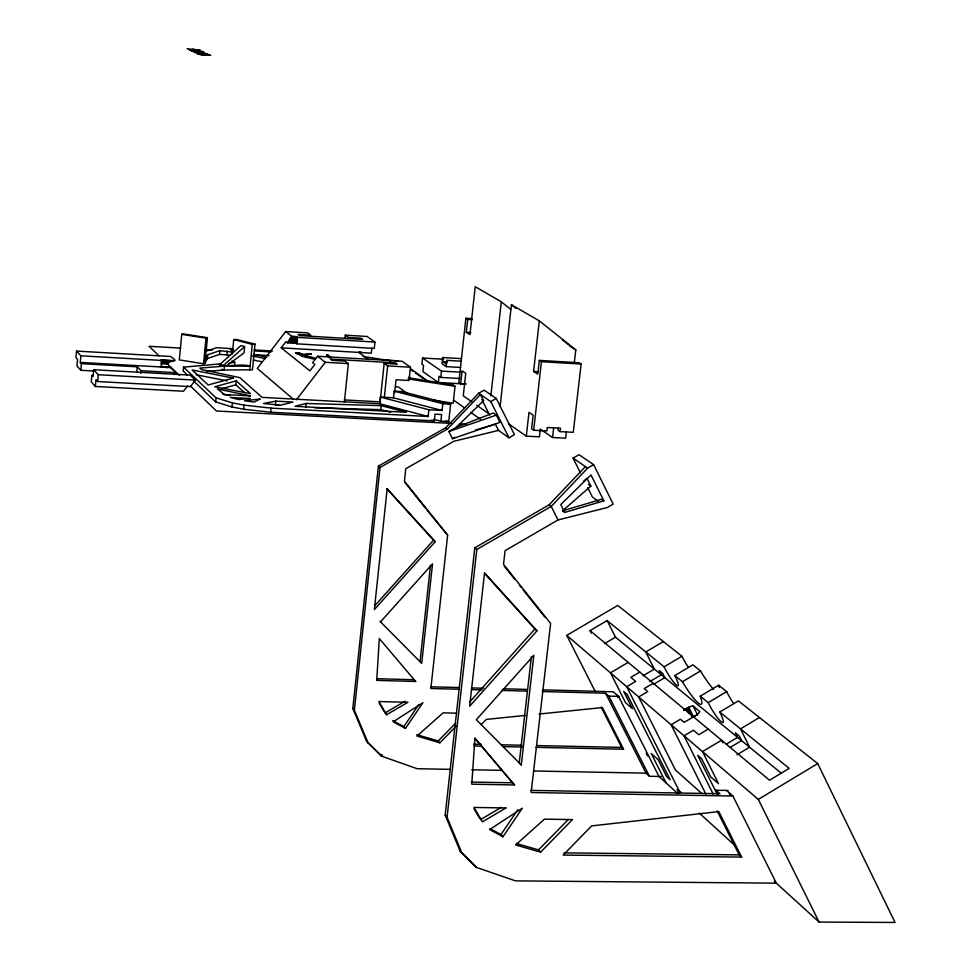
<?xml version="1.0" encoding="UTF-8"?>
<svg xmlns="http://www.w3.org/2000/svg" width="971" height="971" viewBox="0 0 971 971"><rect width="100%" height="100%" fill="white"/><g stroke="black" fill="none" stroke-linecap="round" stroke-linejoin="round"><path stroke-width="1.46" d="M345.008 338.09L345.312 335.165L367.111 336.476L374.952 342.047L374.284 348.431L296.883 343.831L296.398 336.524L291.725 336.233L285.692 331.548L257.242 368.41L293.193 399.093M166.963 364.064C169.427 359.052 180.934 362.96 170.435 356.478L76.551 351.077L75.956 357.644L77.534 359.367L76.94 365.946L80.836 370.291L94.418 371.043M174.452 374.6L175.921 372.682L141.135 370.74L137.263 366.82L81.43 363.664L80.29 362.414L80.884 355.799L76.551 351.077M80.836 370.291L81.43 363.664M95.352 386.458L95.971 379.673L97.646 381.53L190.413 386.616L195.438 380.122L190.134 375.109L93.665 369.72L93.058 376.469L91.869 375.17L91.262 381.906L95.352 386.458L183.483 391.252L187.658 385.851M97.646 381.53L98.265 374.721L93.665 369.72M136.777 372.087L137.263 366.82M140.892 373.386L141.135 370.74M161.477 360.01L161.465 367.002L160.725 366.54M204.966 363.275L207.43 337.69L183.179 333.89L181.735 334.352L179.307 359.913L203.546 363.773L204.966 363.275L207.345 358.59L207.709 354.779L219.847 350.64L233.198 352.23M220.781 363.834L183.519 367.147L183.155 371.043L187.488 375.17M203.546 363.773L206.01 338.151L207.43 337.69M207.345 358.59L219.482 354.415L219.847 350.64M394.165 391.143L442.788 403.73L442.048 410.466L393.461 397.807L394.165 391.143L401.958 391.58L450.629 404.154L448.723 421.645L440.883 421.232L441.611 414.508L435.032 414.144L434.304 420.88L270.654 412.226L243.697 409.252L231.996 406.983L215.696 401.945L216.096 397.867L183.519 367.147M226.874 365.509L243.988 352.959L244.619 346.55L240.905 345.591L219.41 364.817C229.326 367.56 240.165 363.227 250.117 366.164L224.447 366.152L224.07 370.012L206.726 371.395M229.896 355.422L226.971 354.84L227.335 351.077M232.287 354.063L233.708 339.595L236.451 339.401L255.009 344.159L252.484 369.793L224.07 370.012L221.522 369.344M234.387 365.97L234.751 362.134L231.584 361.309M231.996 406.983L232.397 402.88L216.096 397.867M244.619 392.733L235.819 384.807L236.208 380.85L214.712 386.786L250.518 393.656L236.208 380.85M243.697 409.252L244.097 405.138L232.397 402.88M249.741 370.012L252.266 344.353L255.009 344.159M270.654 412.226L271.067 408.123L428.15 416.498L428.866 409.75L380.389 397.078L379.685 403.742L428.15 416.498M275.776 401.132L263.529 403.499L280.449 405.21L293.024 402.055L275.776 401.132L275.376 405.186L279.684 405.417M296.883 343.831L297.527 337.386L296.398 336.524M305.756 407.517L306.168 403.463L381.239 405.647L406.388 412.274L294.978 406.303L306.168 403.463M344.365 402.164L348.358 363.627L345.021 361.103L331.9 360.35L330.274 359.088L395.415 362.887L397.163 364.137L384.176 363.385L380.001 403.099M371.844 348.055L371.31 353.153L281.214 347.836L285.984 341.658L287.574 342.909L296.373 343.431M390.597 412.238L380.814 409.653L381.239 405.647M384.382 396.908L387.647 365.909L384.176 363.385M450.459 769.36L417.093 768.704L381.372 756.081L366.613 741.286L352.825 708.466L378.387 466.153L445.774 427.689L478.654 393.279L484.092 390.172L496.266 398.45L514.46 434.668L508.986 437.812L498.524 430.384L495.428 424.242L475.511 429.995M368.191 743.143L354.379 710.262L380.001 467.524L447.522 428.988L480.451 394.505L483.57 400.683L456.212 427.337L448.833 431.561L452.474 438.734L499.944 422.361L496.315 415.127L493.244 412.991L456.212 427.337M394.614 393.037L396.022 379.77L409.022 380.498L410.442 367.22L401.958 361.2L317.541 356.272L312.613 362.669L314.847 364.428L309.907 370.837L281.214 347.836M443.626 359.246L422.519 358.008L421.863 364.21L423.55 365.387L422.883 371.602L438.346 382.501L464.089 383.958M438.346 382.501L439.038 376.19L440.785 377.416L460.193 378.52M461.334 358.627L442.703 357.522L442.036 363.773L446.211 366.625L460.594 367.463M440.785 377.416L441.465 371.092L422.519 358.008M446.211 366.625L446.891 360.35L461.274 361.2M420.03 661.676L430.505 565.316M408.9 377.865L452.814 384.771L455.011 386.3L453.154 403.256L432.641 399.991M471.845 318.646L465.874 318.27L458.87 382.416L460.691 383.666L466.226 383.982M460.691 383.666L462.087 370.849L465.74 373.313L463.276 395.828L471.809 401.8M510.77 309.385L501.291 301.835L475.22 286.7L469.976 334.619L466.298 332.288L467.706 319.398L465.874 318.27M498.524 430.384L453.785 441.295L405.744 468.762L404.422 481.179L447.631 535.142L430.857 688.488L459.477 689.276M490.865 395.852L501.291 301.835M726.49 790.418L732.911 796.026L776.327 883.161L515.516 880.867L476.409 867.406L460.096 851.057L445.167 815.106L474.783 547.826L549.088 504.835L585.416 466.602M462.038 853.327L447.073 817.303L476.785 549.525L551.225 506.425L587.625 468.119L593.633 464.648L613.162 504.095L607.191 507.554L558.022 519.958L505.066 550.666L503.524 564.382L550.618 623.491L531.149 792.518L732.911 796.026M500.089 406.582L511.426 304.748L539.306 320.843L575.791 349.948L574.249 363.348M540.313 429.291L539.451 436.829L526.306 436.149L528.989 412.372L533.14 415.163L531.598 428.806L533.674 430.238L546.904 430.93L547.292 427.519L560.485 428.211L560.097 431.622L573.266 432.313L581.119 364.04L578.947 362.741L539.33 360.399L537.776 374.114L533.601 371.48L539.306 320.843M533.674 430.238L541.43 361.698L539.33 360.399M566.336 432.265L565.656 438.188L552.572 437.508L553.604 428.478M531.416 656.384L519.23 762.89L521.281 764.99L533.844 655.267L476.348 719.717L521.281 764.99M558.228 427.92L557.973 430.189L560.097 431.622M305.537 357.352L304.226 354.949L302.017 353.93L295.754 352.959L299.177 354.354L301.593 353.772M304.518 356.308L304.821 355.665M287.574 342.909L291.725 336.233M205.33 359.452L207.709 354.779M405.441 728.456L393.182 721.793L422.919 702.676L405.441 728.456L403.802 726.636L418.756 704.582M503.002 836.747L489.59 829.562L522.349 808.2L503.002 836.747L501 834.514L517.786 809.741M296.349 399.834L325.297 362.292L348.358 363.627M469.709 701.997L534.887 628.977L484.529 573.375M536.987 630.81L469.661 706.233L484.529 572.89L536.987 630.81L534.887 628.977M374.757 605.746L433.552 540.179L386.543 488.449M435.263 541.672L374.357 609.594L387.174 488.765L435.263 541.672L433.552 540.179M380.511 621.877L432.532 563.835L421.705 663.387L379.964 621.306M516.341 843.52L538.553 849.892L568.241 819.56M540.629 852.137L572.489 819.573L544.452 819.16L515.589 844.964L540.629 852.137L538.553 849.892M416.741 734.646L438.152 740.97L455.666 723.201M456.698 713.175L443.14 712.848L416.972 736.054L439.839 742.815L456.358 726.053M481.118 724.669L486.289 719.414L525.505 715.409M223.112 365.8L244.619 346.55M564.734 512.421L560.789 504.544L590.999 474.916L603.853 500.818L564.734 512.421L562.573 510.819L590.854 486.095L586.957 478.266L583.559 481.228M688.257 667.174A15.985 2.719 59.3 0 1 681.958 656.25L617.714 605.455L566.748 635.374L758.315 799.4L817.691 763.57L895.044 922.45L819.099 922.074L774.263 881.292M726.308 744.114L737.572 737.365L735.314 732.826L739.295 736.067L741.541 740.63L730.253 747.391M736.953 754.795L749.576 747.221L740.521 728.857L759.456 717.52M733.239 702.968A16.616 2.925 59.1 0 1 726.696 691.619L718.625 685.247L700.249 696.183L708.211 702.64A16.641 2.816 59.1 0 0 721.137 721.744A16.641 2.816 59.1 0 0 719.766 712.022L738.421 700.892L817.691 763.57M708.199 729.112L698.792 734.731L693.428 730.192L684.045 735.8L713.151 793.987M683.948 709.898L688.742 707.228A8.059 3.35 -26.4 0 1 693.1 706.026L699.8 711.549A8.084 3.374 -26.4 0 1 693.209 716.877M708.211 702.64L726.696 691.619M695.43 715.748L684.154 722.363L680.416 719.208L671.119 724.742L705.941 794.217M643.033 675.767L654.345 669.08L645.8 651.966L663.399 641.576M591.339 633.165L590.052 630.616L607.13 620.578L664.091 666.822L681.958 656.25M649.915 681.521L661.287 674.772L659.151 670.488L662.647 673.34L664.795 677.649L653.386 684.409M653.228 683.281L644.21 688.621L647.73 691.595L638.675 696.96L675.415 769.967L701.972 793.647M664.091 666.822A15.997 2.622 59.3 0 0 676.411 685.125A15.997 2.622 59.3 0 0 674.821 675.525L692.833 664.844L700.564 670.961A28.195 4.891 59.2 0 0 713.624 689.434M674.821 675.525L682.443 681.715L700.564 670.961M480.487 819.645L501.315 807.314M628.164 662.38L610.48 672.818L625.579 702.713L632.352 708.624L623.71 691.473L627.108 694.399L670.136 779.725L666.64 776.569L658.12 759.674L651.225 753.508L666.045 782.869M639.78 672.078L630.871 677.345L635.689 681.424L626.72 686.728L679.749 791.948M604.52 643.627L615.468 637.17L781.036 773.037M405.065 701.244L385.026 712.92L386.64 714.717L407.954 702.288L378.787 701.535L386.64 714.717M580.415 472.889L573.06 458.118L578.995 454.695L593.633 464.648M478.654 393.279L490.768 401.593L496.266 398.45M452.474 438.734L454.938 437.326M681.084 792.518L677.103 789.544L678.984 793.283M167.061 367.56L169.986 367.147L175.921 372.682M448.833 431.561L496.315 415.127M205.136 351.563L216.497 347.727L233.137 348.698M562.573 510.819L601.619 499.24L603.853 500.818M221.485 388.801L235.819 384.807M228.962 363.336L234.751 362.134M303.073 354.415L311.315 353.869L304.226 354.949L315.721 358.42M303.862 354.779L311.315 353.869M539.087 714.025L602.433 707.568L623.6 749.236L535.968 747.33M224.447 366.152L199.88 368.07L201.495 369.563L239.849 377.646L262.109 397.37L379.685 403.742M219.41 364.817L221.91 364.623M564.066 852.854L739.186 854.881L741.601 857.09L563.168 855.063L591.679 825.896L718.831 811.598L741.601 857.09M471.299 782.068L512.494 782.82L514.533 784.956L471.785 784.18L474.928 738.106L514.533 784.956M718.018 794.302L715.979 790.236L727.971 790.455M530.603 790.394L719.96 793.732L715.979 790.236M471.688 769.772L502.007 770.355M533.844 770.974L646.055 773.171L649.429 776.266L661.19 776.497M473.787 744.174L481.325 744.344M500.939 744.769L522.058 745.243M537.133 745.57L621.61 747.427L623.6 749.236M474.03 745.983L481.58 746.153M502.735 746.602L522.374 747.039M471.53 689.604L482.065 689.883M501.643 690.417L527.253 691.121M542.304 691.522L605.564 693.245L608.853 696.134L649.429 776.266M608.853 696.134L619.28 696.413M314.762 407.771L380.814 409.653M376.602 678.693L414.01 679.736L415.673 681.472L376.712 680.392L379.321 638.566L415.673 681.472M430.687 686.788L459.356 687.577M471.421 687.905L483.485 688.233M503.099 688.767L527.241 689.434M542.328 689.847L613.247 691.789L618.539 696.401L658.993 776.448L678.049 793.78M428.866 409.75L442.048 410.466M451.187 423.392L216.46 411.012L190.377 385.948M460.278 423.866L466.335 424.181M98.265 374.721L195.438 380.122M380.389 397.078L393.461 397.807M442.788 403.73L450.629 404.154M344.341 399.918L380.632 401.897M161.162 359.889L174.829 360.642M161.283 360.217L172.17 360.836M80.884 355.799L162.084 360.447M161.113 360.472L171.551 361.066M162.206 360.86L170.884 361.358M161.817 361.248L170.192 361.722M161.417 361.71L169.452 362.171M161.392 362.268L168.687 362.693M162.351 362.972L167.898 363.288M160.931 363.724L167.061 363.967M160.227 366.516L169.986 367.147M161.125 366.795L167.995 367.184M80.29 362.414L167.534 367.354M160.603 367.196L170.556 367.524M254.305 349.936L272.463 351.004M442.703 357.522A4.782 1.372 -86.6 0 0 442.825 361.625L447.121 361.88M233.21 349.694L230.188 349.511L233.101 350.118M254.353 350.932L270.958 351.903M180.812 348.128L149.085 346.271L158.868 355.677M204.99 349.536L212.54 349.985M384.795 360.047L398.389 360.848M253.977 354.67L269.076 355.544M533.601 371.48L537.983 371.735M219.482 354.415L226.971 354.84M387.647 365.909L410.442 367.22M441.465 371.092L460.885 372.209M285.692 331.548L307.734 332.883L310.781 335.189L298.146 334.425L299.663 335.59L362.608 339.377L360.994 338.224L348.48 337.471L345.312 335.165M297.527 337.386L374.952 342.047M290.851 337.41L296.301 337.738M290.038 338.6L296.24 338.964M289.285 339.765L296.228 340.178M288.618 340.894L296.24 341.355M288.023 341.986L296.301 342.484M541.43 361.698L581.119 364.04M359.197 352L361.285 352.133M466.298 332.288L470.777 332.568M467.706 319.398L472.197 319.69M244.097 405.138L271.067 408.123M203.801 53.344L206.24 53.818L194.77 52.41L207.697 53.939L202.793 53.247M363.154 356.442L390.912 360.872M181.735 334.352L206.01 338.151M408.051 378.908L455.011 386.3M252.242 355.981L265.435 358.578M253.334 360.047L262.134 361.782M196.178 374.757L227.044 380.875M314.592 359.294L302.891 356.284L295.754 352.959L299.177 354.354L298.619 353.141L299.869 354.415L299.286 353.165L301.241 354.014L299.954 353.201M253.504 354.403L266.612 357.158M222.772 394.202L229.969 395.707M233.708 339.595L252.266 344.353M445.859 420.892L448.723 421.645M433.746 419.351L440.883 421.232M431.452 420.127L434.304 420.88M366.613 741.286L379.77 754.212L382.623 755.22M202.745 51.475L190.947 50.577M197.599 49.618L200.463 50.407L187.039 48.708M193.945 49.303L195.171 49.885L192.513 49.181M198.715 53.587L197.259 53.599M490.039 828.639L501 834.514M392.782 720.652L403.802 726.636M575.791 349.948L569.346 345.749M442.825 361.625L445.956 363.761A4.794 1.384 -86.6 0 0 446.891 360.35M540.58 429.34L552.572 437.508M573.06 458.118L587.625 468.119M481.762 399.445L483.57 400.683M508.877 424.011L526.306 436.149M476.688 405.223L488.886 413.755M588.414 484.395L590.854 486.095M598.124 501.121L592.431 497.079L587.758 487.673M410.721 368.871L428.005 381.154M410.636 369.563L413.088 371.31M415.539 373.058L422.895 378.289M453.518 400.088L464.551 407.941M470.668 412.299L480.475 419.278M408.815 377.173L411.206 378.896M358.809 352.412L368.519 359.561M407.614 393.753L398.389 386.919A10.038 1.711 6 0 1 395.719 386.737M445.774 427.689L447.522 428.988M549.088 504.835L551.225 506.425L558.022 519.958M317.541 356.272L325.297 362.292M562.403 339.753L568.448 344.571M511.426 304.748L516.026 308.414M719.766 712.022L789.205 768.389L769.542 780.235L590.052 630.616M378.387 466.153L380.001 467.524M474.783 547.826L476.785 549.525M447.631 535.142L427.143 510.236M305.841 356.721L306.994 357.753M301.872 355.92L302.721 356.697M699.229 813.055L735.642 846.166M331.184 357.826L328.004 354.84L326.462 354.755L329.205 357.753M194.006 381.348L215.696 401.945M166.466 362.984L179.514 375.51M460.096 851.057L476.409 867.406M297.915 353.08L299.177 354.354M438.152 740.97L439.839 742.815M352.825 708.466L354.379 710.262M445.167 815.106L447.073 817.303M379.77 754.212L381.372 756.081M474.892 738.336L512.494 782.82M404.628 482.126L425.274 507.894M504.301 566.202L514.642 579.189M519.339 585.088L521.221 587.455M523.102 589.81L544.731 616.949M379.333 703.344L384.31 711.719M474.103 808.855L479.771 818.444M605.564 693.245L646.055 773.171M566.748 635.374L595.417 691.838M601.158 707.155L621.61 747.427M616.549 694.666L617.896 697.324M646.176 753.278L647.523 755.936M607.13 620.578L615.468 637.17M490.768 401.593L508.986 437.812M482.417 400.744L489.663 415.115M717.108 810.797L739.186 854.881M688.742 707.228L693.343 716.452M687.626 707.762L692.214 716.974M728.893 792.518L730.241 795.237M689.167 713.624L686.546 708.357A8.059 3.35 -26.4 0 0 683.778 710.42M717.193 794.266L697.724 755.329L701.584 758.654L710.675 776.849L718.516 783.682L702.506 751.615L721.538 740.218L722.837 742.839M693.1 706.026L697.688 715.251M758.315 799.4L819.099 922.074M700.249 696.183A28.232 4.721 59.3 0 1 698.38 703.113A28.232 4.721 59.3 0 1 682.443 681.715M718.625 685.247A28.195 4.891 59.2 0 1 719.39 687.504M190.401 49.861L193.011 50.48L189.102 49.703L198.557 50.735L190.401 49.861M505.94 807.945L482.453 821.854L473.933 807.435L505.94 807.945M259.997 399.057L254.099 402.067L244.425 400.732L259.997 399.057M197.234 50.589L194.066 50.067L197.234 50.589M210.561 55.335L198.205 54.182L210.561 55.335M233.319 378.095L208.182 384.977L192.137 369.975L233.319 378.095M209.178 55.189L199.577 54.291L209.178 55.189M249.972 398.523L238.514 399.53L230.43 397.467L249.972 398.523M200.839 51.851L191.967 51.075L196.118 51.754C184.15 51.099 215.186 53.696 198.545 51.973L200.839 51.851M250.494 395.913L224.519 394.505L217.419 388.97L250.494 395.913M200.196 51.56L191.408 50.795L200.196 51.56M203.509 51.839L201.834 51.694L203.509 51.839"/></g></svg>
